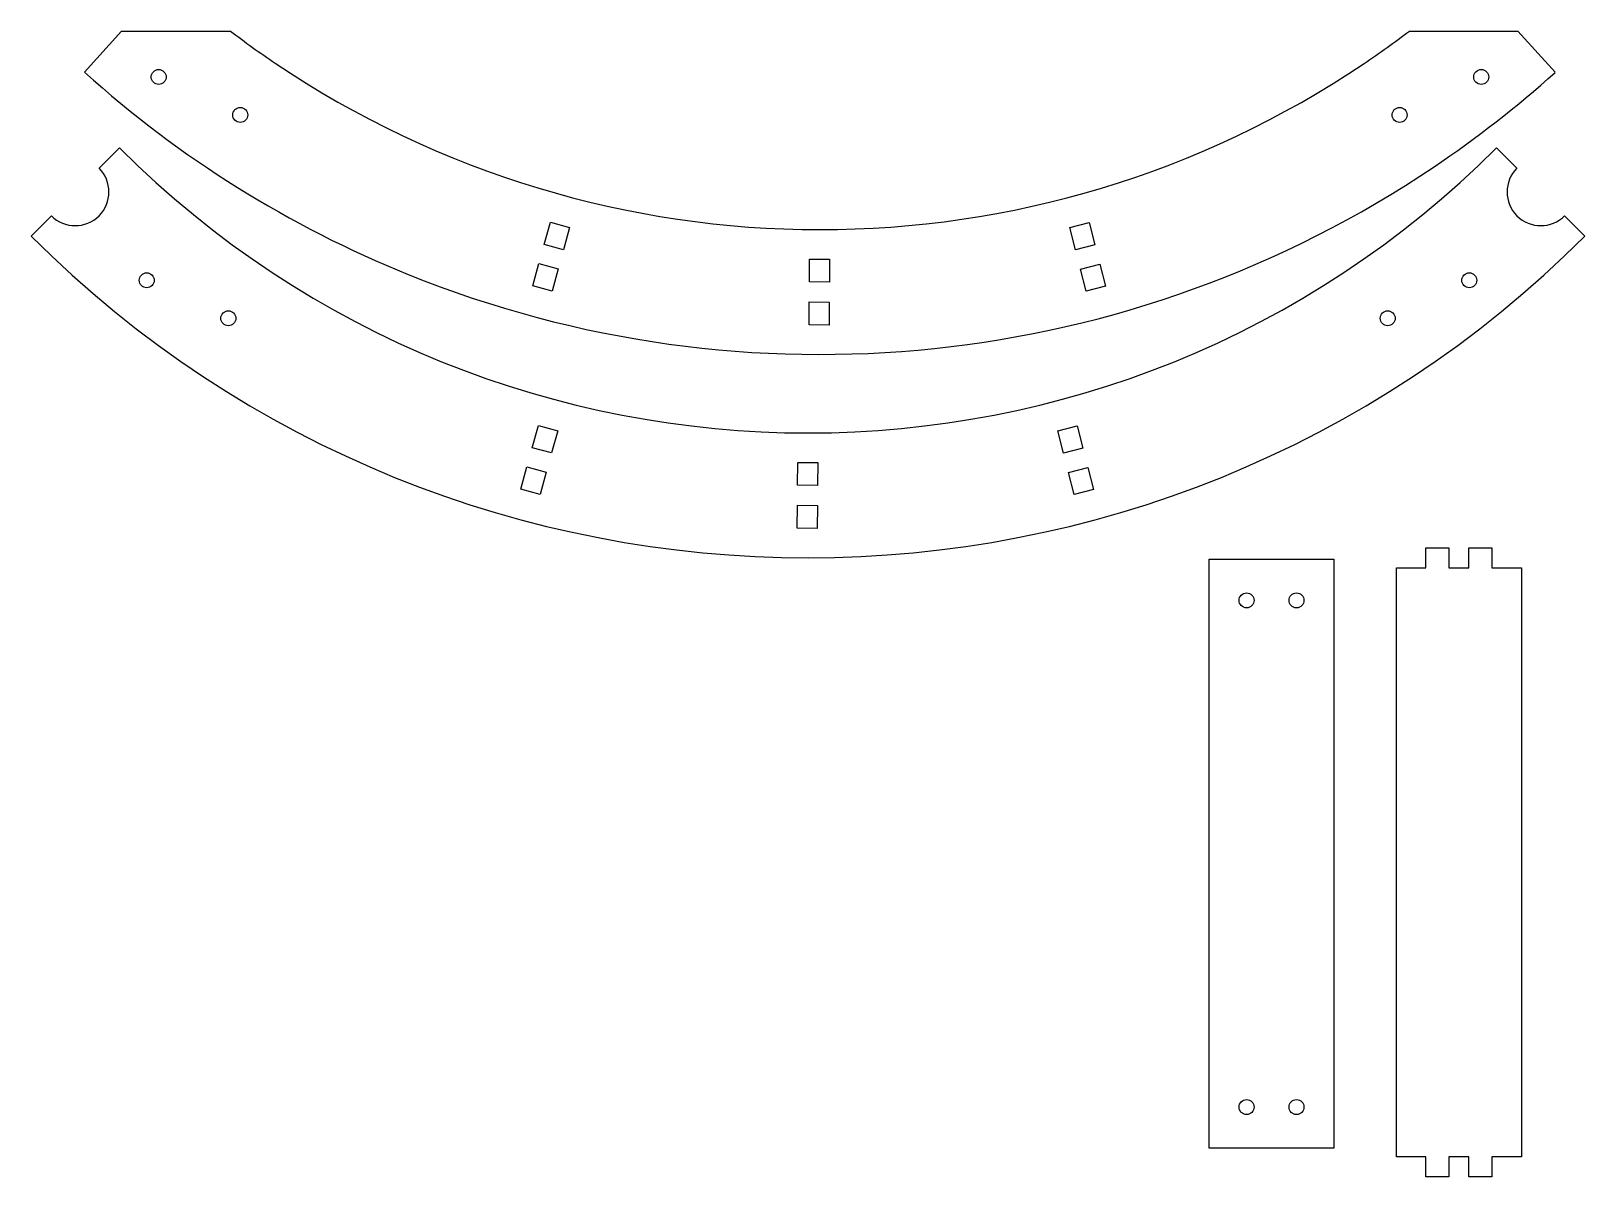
# Model space of a CAD drawing. Extents: x -474 to -163, y 768 to 998.
import ezdxf

# ---------------------------------------------------------------- set-up
doc = ezdxf.new("R2010")
doc.units = 0
doc.header["$MEASUREMENT"] = 0
doc.layers.add('CASING$LASERCUT4MMINNER', color=1, linetype='CONTINUOUS')
doc.layers.add('CASING$LASERCUT4MMOUTER', color=3, linetype='CONTINUOUS')

msp = doc.modelspace()

# ---------------------------------------------------------------- linework, layer by layer
at = {"layer": 'CASING$LASERCUT4MMINNER'}
for p, q in [((-371.69, 954.91), (-370.46, 959.35)), ((-370.46, 959.35), (-366.61, 958.28)), ((-366.61, 958.28), (-367.84, 953.84)), ((-266.47, 958.29), (-262.6, 959.29)), ((-265.32, 953.83), (-266.47, 958.29)), ((-262.6, 959.29), (-261.45, 954.83)), ((-367.84, 953.84), (-371.69, 954.91)), ((-261.45, 954.83), (-265.32, 953.83)), ((-373.99, 946.62), (-372.76, 951.06)), ((-372.76, 951.06), (-368.9, 949.99)), ((-368.9, 949.99), (-370.13, 945.56)), ((-318.58, 947.37), (-318.54, 951.97)), ((-318.54, 951.97), (-314.54, 951.94)), ((-314.54, 951.94), (-314.58, 947.34)), ((-264.32, 949.96), (-260.45, 950.96)), ((-263.17, 945.5), (-264.32, 949.96)), ((-260.45, 950.96), (-259.29, 946.51)), ((-370.13, 945.56), (-373.99, 946.62)), ((-314.58, 947.34), (-318.58, 947.37)), ((-259.29, 946.51), (-263.17, 945.5)), ((-318.65, 938.77), (-318.61, 943.37)), ((-318.61, 943.37), (-314.61, 943.34)), ((-314.61, 943.34), (-314.65, 938.73)), ((-314.65, 938.73), (-318.65, 938.77)), ((-374.08, 914.18), (-372.85, 918.62)), ((-372.85, 918.62), (-368.99, 917.55)), ((-268.86, 917.56), (-264.99, 918.56)), ((-264.99, 918.56), (-263.83, 914.11)), ((-368.99, 917.55), (-370.22, 913.12)), ((-267.71, 913.1), (-268.86, 917.56)), ((-370.22, 913.12), (-374.08, 914.18)), ((-263.83, 914.11), (-267.71, 913.1)), ((-376.37, 905.89), (-375.14, 910.33)), ((-375.14, 910.33), (-371.29, 909.26)), ((-371.29, 909.26), (-372.52, 904.83)), ((-320.96, 906.64), (-320.92, 911.24)), ((-320.92, 911.24), (-316.92, 911.21)), ((-316.92, 911.21), (-316.96, 906.61)), ((-266.7, 909.23), (-262.83, 910.23)), ((-265.55, 904.78), (-266.7, 909.23)), ((-262.83, 910.23), (-261.68, 905.78)), ((-372.52, 904.83), (-376.37, 905.89)), ((-316.96, 906.61), (-320.96, 906.64)), ((-261.68, 905.78), (-265.55, 904.78)), ((-321.03, 898.04), (-321, 902.64)), ((-321, 902.64), (-317, 902.61)), ((-317, 902.61), (-317.03, 898.01)), ((-317.03, 898.01), (-321.03, 898.04))]:
    msp.add_line(p, q, dxfattribs=at)
for centre in [(-448.89, 988.44), (-184.08, 988.44), (-432.56, 980.83), (-200.42, 980.83), (-451.28, 947.71), (-186.47, 947.71), (-434.94, 940.1), (-202.8, 940.1), (-231.06, 883.6), (-221.06, 883.6), (-231.06, 782.1), (-221.06, 782.1)]:
    msp.add_circle(centre, 1.5, dxfattribs=at)
at = {"layer": 'CASING$LASERCUT4MMOUTER'}
for p, q in [((-198.46, 997.63), (-176.72, 997.63)), ((-176.72, 997.63), (-169.28, 989.37)), ((-460.82, 970.18), (-456.76, 974.24)), ((-180.99, 974.24), (-176.92, 970.18)), ((-474.44, 956.57), (-470.37, 960.63)), ((-167.38, 960.63), (-163.31, 956.57)), ((-195.15, 890.1), (-195.15, 894.1)), ((-195.15, 894.1), (-190.55, 894.1)), ((-190.55, 894.1), (-190.55, 890.1)), ((-186.55, 890.1), (-186.55, 894.1)), ((-186.55, 894.1), (-181.94, 894.1)), ((-181.94, 894.1), (-181.94, 890.1)), ((-238.56, 773.85), (-238.56, 891.85)), ((-238.56, 891.85), (-213.56, 891.85)), ((-213.56, 891.85), (-213.56, 773.85)), ((-201.04, 772.1), (-201.04, 890.1)), ((-201.04, 890.1), (-195.15, 890.1)), ((-190.55, 890.1), (-186.55, 890.1)), ((-181.94, 890.1), (-176.04, 890.1)), ((-176.04, 890.1), (-176.04, 772.1)), ((-213.56, 773.85), (-238.56, 773.85)), ((-195.15, 772.1), (-201.04, 772.1)), ((-195.15, 768.1), (-195.15, 772.1)), ((-186.55, 772.1), (-190.55, 772.1)), ((-190.55, 772.1), (-190.55, 768.1)), ((-186.55, 768.1), (-186.55, 772.1)), ((-176.04, 772.1), (-181.94, 772.1)), ((-181.94, 772.1), (-181.94, 768.1)), ((-190.55, 768.1), (-195.15, 768.1)), ((-181.94, 768.1), (-186.55, 768.1))]:
    msp.add_line(p, q, dxfattribs=at)
msp.add_lwpolyline([(-463.75, 989.41), (-456.34, 997.63), (-434.52, 997.63)], dxfattribs=at)
for centre, radius, start, end in [((-316.49, 1152.86), 195, 232.7521, 235.9816), ((-316.49, 1152.86), 195, 303.9816, 307.2479), ((-316.49, 1152.86), 220, 227.9816, 248), ((-316.49, 1152.86), 195, 235.9816, 303.9816), ((-316.49, 1152.86), 220, 303.9816, 312), ((-318.87, 1112.13), 195, 225, 315), ((-465.6, 965.41), 6.75, 225, 45), ((-316.49, 1152.86), 220, 248, 303.9816), ((-172.15, 965.41), 6.75, 135, 315), ((-318.87, 1112.13), 220, 225, 315)]:
    msp.add_arc(centre, radius, start, end, dxfattribs=at)

doc.saveas('drawing.dxf')
